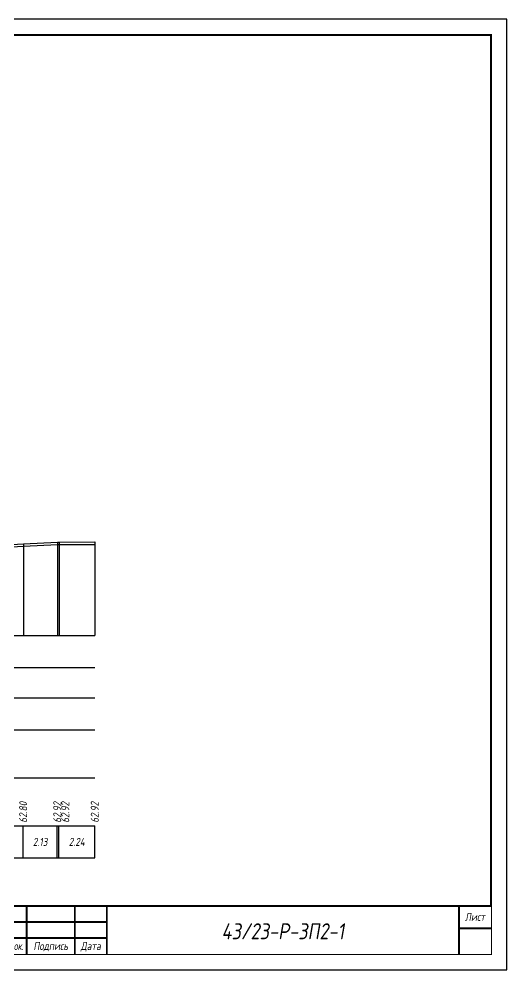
# Model space of a CAD drawing. Extents: x -717 to 1451, y -133302 to 233.
# Drawn here: x 237.5 to 389.9, y -46421.4 to -46124.4 of the extents above; entities that cross this region are included whole.
import ezdxf
from ezdxf.enums import TextEntityAlignment as Align

# ---------------------------------------------------------------- set-up
doc = ezdxf.new("R2010")
doc.units = 0
for name, color, linetype in [('Зарамочное оформление', 7, 'Continuous'), ('Код_510', 7, 'Continuous'), ('Таблица', 7, 'Continuous'), ('Черный поперечник', 3, 'Continuous')]:
    doc.layers.add(name, color=color, linetype=linetype)
doc.layers.add('Контур_2570', color=7, linetype='Continuous', true_color=0x80ff00)
doc.styles.add('М', font='romand.shx', dxfattribs={"width": 0.8, "oblique": 10, "height": 2.5})

# ---------------------------------------------------------------- blocks, each defined once
blk = doc.blocks.new('Штамп')
at = {"linetype": 'Continuous'}
blk.add_wipeout([(199.95, -411.25), (384.95, -411.25), (384.95, -426.25), (199.95, -426.25)], dxfattribs=at).dxf.layer = 'Зарамочное оформление'
at = {"layer": 'Зарамочное оформление', "linetype": 'Continuous', "lineweight": -3, "const_width": 0.6, "flags": 128}
for points in [[(199.95, -426.25), (199.95, -411.25), (384.95, -411.25)], [(209.95, -411.25), (209.95, -426.25)], [(219.95, -411.25), (219.95, -426.25)], [(229.95, -411.25), (229.95, -426.25)], [(239.95, -411.25), (239.95, -426.25)], [(254.95, -411.25), (254.95, -426.25)], [(264.95, -411.25), (264.95, -426.25)], [(374.95, -411.25), (374.95, -426.25)], [(199.95, -416.25), (264.95, -416.25)], [(374.95, -418.25), (384.95, -418.25)], [(199.95, -421.25), (264.95, -421.25)]]:
    blk.add_lwpolyline(points, dxfattribs=at)
at = {"linetype": 'Continuous', "insert": (319.95, -419.17), "char_height": 5, "width": 110, "attachment_point": 5, "style": 'М'}
blk.add_mtext('{\\Q10;\\W0.8;43/23-Р-ЗП2-1}', dxfattribs=at)
at = {"layer": 'Зарамочное оформление', "linetype": 'Continuous', "style": 'М', "oblique": 10}
for s, width, p in [('Лист', 0.8, (379.95, -414.66)), ('Изм.', 0.8, (204.95, -423.75)), ('Кол.уч.', 0.7, (214.95, -423.75)), ('Лист', 0.8, (224.95, -423.75)), ('N док.', 0.7, (235.28, -423.75)), ('Подпись', 0.8, (247.45, -423.75)), ('Дата', 0.8, (259.95, -423.75))]:
    blk.add_text(s, height=2.5, dxfattribs=dict(at, width=width)).set_placement(p, align=Align.MIDDLE_CENTER)
blk = doc.blocks.new('шифр')
blk.add_blockref('Штамп', (0, -46050))

msp = doc.modelspace()

# ---------------------------------------------------------------- linework, layer by layer
at = {"flags": 128}
msp.add_lwpolyline([(-30.054, -46421.421), (389.946, -46421.421), (389.946, -46124.421), (-30.054, -46124.421)], close=True, dxfattribs=at)
at = {"const_width": 0.6, "flags": 128}
msp.add_lwpolyline([(-10.054, -46416.421), (384.946, -46416.421), (384.946, -46129.421), (-10.054, -46129.421)], close=True, dxfattribs=at)
at = {"layer": 'Код_510'}
for p, q in [((238.818, -46386.421), (238.818, -46376.421)), ((249.464, -46386.421), (249.464, -46376.421)), ((250.006, -46386.421), (250.006, -46376.421)), ((261.182, -46386.421), (261.182, -46376.421))]:
    msp.add_line(p, q, dxfattribs=at)
at = {"layer": 'Контур_2570', "flags": 128}
msp.add_lwpolyline([(210.464, -46290.667), (238.872, -46289.099), (249.519, -46288.524), (250.06, -46288.509), (261.236, -46288.505)], dxfattribs=at)
at = {"layer": 'Таблица'}
for p, q in [((80, -46317), (261.236, -46317)), ((80, -46327), (261.236, -46327)), ((80, -46336.421), (261.236, -46336.421)), ((79.946, -46346.421), (261.182, -46346.421)), ((79.946, -46361.421), (261.182, -46361.421)), ((79.946, -46376.421), (261.182, -46376.421)), ((79.946, -46386.421), (261.182, -46386.421))]:
    msp.add_line(p, q, dxfattribs=at)
at = {"layer": 'Черный поперечник', "color": 7}
for p, q in [((238.872, -46288.349), (238.872, -46317)), ((249.519, -46287.774), (249.519, -46317)), ((250.06, -46287.759), (250.06, -46317)), ((261.236, -46287.755), (261.236, -46317))]:
    msp.add_line(p, q, dxfattribs=at)
at = {"layer": 'Черный поперечник', "flags": 128}
msp.add_lwpolyline([(80, -46291.984), (86.492, -46291.836), (92.767, -46291.833), (101.977, -46290.404), (109.591, -46289.136), (119.1, -46288.588), (134.41, -46287.657), (147.929, -46287.344), (157.523, -46287.103), (159.217, -46287.121), (170.586, -46287.246), (179.55, -46287.326), (188.486, -46287.787), (202.66, -46288.531), (208.724, -46289.791), (209.59, -46289.967), (210.464, -46289.917), (238.872, -46288.349), (249.519, -46287.774), (250.06, -46287.759), (261.236, -46287.755)], dxfattribs=at)

# ---------------------------------------------------------------- texts
at = {"linetype": 'Continuous', "style": 'М', "oblique": 10, "width": 0.8}
msp.add_text('152', height=2.5, dxfattribs=at).set_placement((380.312, -46412.509), align=Align.MIDDLE)
at = {"layer": 'Код_510', "style": 'М', "oblique": 10, "width": 0.8}
for s, p in [('62.80', (238.818, -46375.421)), ('62.92', (249.464, -46375.421)), ('62.92', (251.964, -46375.421)), ('62.92', (261.182, -46375.421))]:
    msp.add_text(s, height=2.5, rotation=90, dxfattribs=at).set_placement(p, align=Align.MIDDLE_LEFT)
for s, p in [('2.13', (244.141, -46381.421)), ('2.24', (255.594, -46381.421))]:
    msp.add_text(s, height=2.5, dxfattribs=at).set_placement(p, align=Align.MIDDLE_CENTER)

# ---------------------------------------------------------------- next in the draw order: block references
msp.add_blockref('шифр', (0, 59.829))

doc.saveas('drawing.dxf')
